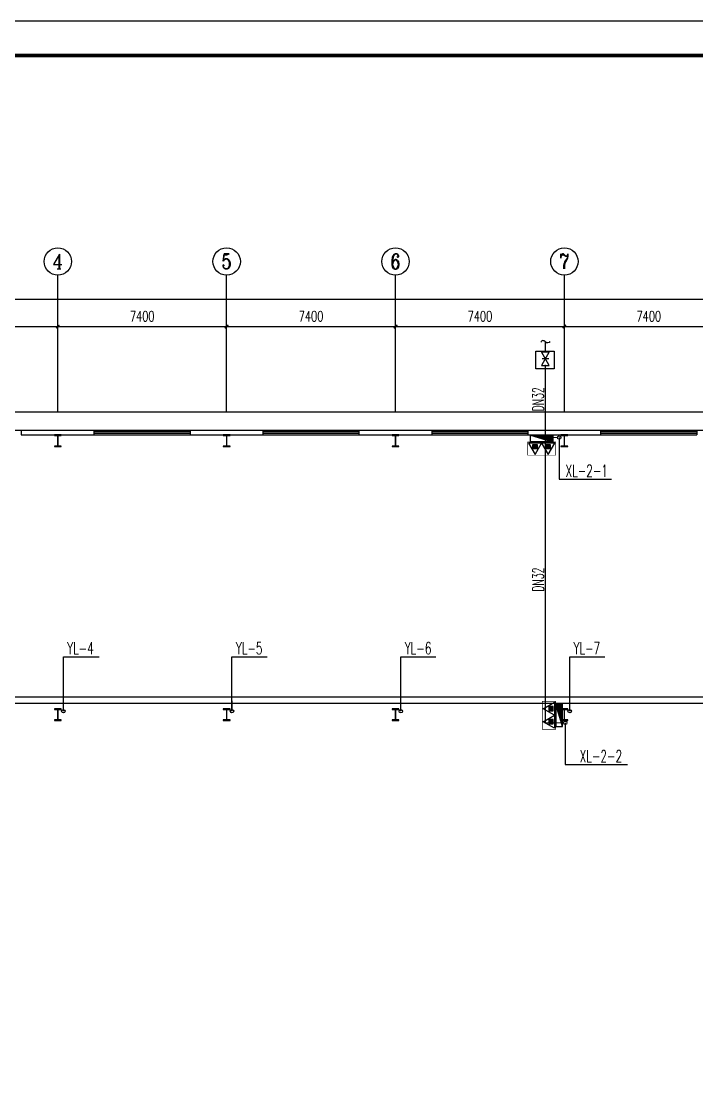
# Model space of a CAD drawing. Extents: x -409572 to -157272, y 600795 to 878326.
# Drawn here: x -369719 to -340119, y 739539 to 786159 of the extents above; entities that cross this region are included whole.
import ezdxf
from ezdxf.enums import TextEntityAlignment as Align

# ---------------------------------------------------------------- set-up
doc = ezdxf.new("R2010")
doc.units = 0
doc.header["$LTSCALE"] = 1000
doc.header["$MEASUREMENT"] = 0
for name, pattern in [('CENTER2', [1.125, 0.75, -0.125, 0.125, -0.125]), ('DASHDOT2', [0.5, 0.25, -0.125, 0, -0.125]), ('PHANTOM2', [1.25, 0.625, -0.125, 0.125, -0.125, 0.125, -0.125])]:
    doc.linetypes.add(name, pattern=pattern)
doc.layers.get('0').update_dxf_attribs({"linetype": 'CONTINUOUS'})
doc.layers.get('DEFPOINTS').update_dxf_attribs({"linetype": 'CONTINUOUS'})
for name, color, linetype in [('_TCH_MASK', 7, 'CONTINUOUS'), ('AXIS', 3, 'CONTINUOUS'), ('AXIS_TEXT', 7, 'CONTINUOUS'), ('COLUMN', 9, 'CONTINUOUS'), ('DIM_消防', 3, 'CONTINUOUS'), ('DIM_雨水', 3, 'CONTINUOUS'), ('EQUIP_消防', 7, 'CONTINUOUS'), ('GROUND', 2, 'CONTINUOUS'), ('PIPE-消防', 1, 'CONTINUOUS'), ('PIPE-雨水', 4, 'PHANTOM2'), ('PUB_TITLE', 4, 'CONTINUOUS'), ('TWT_TEXT', 7, 'CONTINUOUS'), ('VALVE_消防', 7, 'CONTINUOUS'), ('VPIPE-消防', 1, 'DASHDOT2'), ('VPIPE-雨水', 4, 'PHANTOM2'), ('WALL', 9, 'CONTINUOUS'), ('WINDOW', 4, 'CONTINUOUS'), ('WIRE-照明', 1, 'CONTINUOUS')]:
    doc.layers.add(name, color=color, linetype=linetype)
doc.styles.add('_TCH_AXIS', font='COMPLEX', dxfattribs={"bigfont": 'GBCBIG'})
doc.styles.add('_TWT_SERIAL', font='COMPLEX', dxfattribs={"width": 0.8, "height": 3.5, "bigfont": 'HZTXT'})
doc.styles.add('COMPLEX', font='COMPLEX')
doc.styles.add('DIM_FONT', font='SIMPLEX.shx', dxfattribs={"width": 0.7})
doc.styles.add('STY53', font='COMPLEX', dxfattribs={"width": 0.6, "bigfont": 'HZTXT'})
doc.dimstyles.new('DIMN150', dxfattribs={"dimscale": 1.5, "dimtxt": 300, "dimasz": 100, "dimexe": 250, "dimexo": 300, "dimgap": 150, "dimtad": 1, "dimdec": 0, "dimzin": 0, "dimtxsty": 'DIM_FONT', "dimblk": 'ARCHTICK', "dimcen": 0.09, "dimclrt": 7, "dimazin": 3, "dimtfac": 1, "dimtdec": 0, "dimtix": 1, "dimtmove": 0, "dimatfit": 3, "dimtolj": 1, "dimtzin": 0})

# ---------------------------------------------------------------- blocks, each defined once
blk = doc.blocks.new('$WINLIB2D$00000001')
at = {"color": 0}
for points in [[(-0.5, 0.5), (-0.5, -0.5)], [(-0.5, 0.5), (0.5, 0.5)], [(0.5, -0.5), (0.5, 0.5)], [(0.5, 0.167), (-0.5, 0.167)], [(0.5, -0.167), (-0.5, -0.167)], [(-0.5, -0.5), (0.5, -0.5)]]:
    blk.add_lwpolyline(points, dxfattribs=at)
blk = doc.blocks.new('_AXISO')
blk.add_circle((0, 0), 0.5)
at = {"layer": 'AXIS_TEXT', "style": 'COMPLEX', "width": 1.041667}
blk.add_attdef('A', text='', height=0.56, dxfattribs=at).set_placement((-0.25, -0.28), (0.25, -0.28), align=Align.FIT)
blk = doc.blocks.new('_ARCHTICK')
at = {"color": 0, "linetype": 'BYBLOCK', "const_width": 0.4}
blk.add_lwpolyline([(-0.5, -0.5), (0.5, 0.5)], dxfattribs=at)
blk = doc.blocks.new('*D86')
at = {"layer": 'AXIS', "color": 0}
for p, q in [((-390519, 767595), (-390519, 772470)), ((-390519, 772095), (-182919, 772095)), ((-182919, 767595), (-182919, 772470))]:
    blk.add_line(p, q, dxfattribs=at)
at = {"layer": 'DEFPOINTS', "color": 0}
for p in [(-182919, 772095), (-390519, 767145), (-182919, 767145)]:
    blk.add_point(p, dxfattribs=at)
at = {"layer": 'AXIS', "color": 0, "xscale": 150, "yscale": 150, "zscale": 150, "rotation": 180}
blk.add_blockref('_ARCHTICK', (-390519, 772095), dxfattribs=at)
at = {"layer": 'AXIS', "color": 0, "xscale": 150, "yscale": 150, "zscale": 150}
blk.add_blockref('_ARCHTICK', (-182919, 772095), dxfattribs=at)
at = {"layer": 'AXIS', "color": 7, "insert": (-286719, 772545), "char_height": 450, "attachment_point": 5, "style": 'DIM_FONT'}
blk.add_mtext('\\A1;207600', dxfattribs=at)
blk = doc.blocks.new('*D90')
at = {"layer": 'AXIS', "color": 0}
for p, q in [((-375519, 767595), (-375519, 771270)), ((-368119, 767595), (-368119, 771270)), ((-375519, 770895), (-368119, 770895))]:
    blk.add_line(p, q, dxfattribs=at)
at = {"layer": 'DEFPOINTS', "color": 0}
for p in [(-368119, 770895), (-375519, 767145), (-368119, 767145)]:
    blk.add_point(p, dxfattribs=at)
at = {"layer": 'AXIS', "color": 0, "xscale": 150, "yscale": 150, "zscale": 150, "rotation": 180}
blk.add_blockref('_ARCHTICK', (-375519, 770895), dxfattribs=at)
at = {"layer": 'AXIS', "color": 0, "xscale": 150, "yscale": 150, "zscale": 150}
blk.add_blockref('_ARCHTICK', (-368119, 770895), dxfattribs=at)
at = {"layer": 'AXIS', "color": 7, "insert": (-371819, 771345), "char_height": 450, "attachment_point": 5, "style": 'DIM_FONT'}
blk.add_mtext('\\A1;7400', dxfattribs=at)
blk = doc.blocks.new('*D91')
at = {"layer": 'AXIS', "color": 0}
for p, q in [((-368119, 767595), (-368119, 771270)), ((-360719, 767595), (-360719, 771270)), ((-368119, 770895), (-360719, 770895))]:
    blk.add_line(p, q, dxfattribs=at)
at = {"layer": 'DEFPOINTS', "color": 0}
for p in [(-360719, 770895), (-368119, 767145), (-360719, 767145)]:
    blk.add_point(p, dxfattribs=at)
at = {"layer": 'AXIS', "color": 0, "xscale": 150, "yscale": 150, "zscale": 150, "rotation": 180}
blk.add_blockref('_ARCHTICK', (-368119, 770895), dxfattribs=at)
at = {"layer": 'AXIS', "color": 0, "xscale": 150, "yscale": 150, "zscale": 150}
blk.add_blockref('_ARCHTICK', (-360719, 770895), dxfattribs=at)
at = {"layer": 'AXIS', "color": 7, "insert": (-364419, 771345), "char_height": 450, "attachment_point": 5, "style": 'DIM_FONT'}
blk.add_mtext('\\A1;7400', dxfattribs=at)
blk = doc.blocks.new('*D92')
at = {"layer": 'AXIS', "color": 0}
for p, q in [((-360719, 767595), (-360719, 771270)), ((-353319, 767595), (-353319, 771270)), ((-360719, 770895), (-353319, 770895))]:
    blk.add_line(p, q, dxfattribs=at)
at = {"layer": 'DEFPOINTS', "color": 0}
for p in [(-353319, 770895), (-360719, 767145), (-353319, 767145)]:
    blk.add_point(p, dxfattribs=at)
at = {"layer": 'AXIS', "color": 0, "xscale": 150, "yscale": 150, "zscale": 150, "rotation": 180}
blk.add_blockref('_ARCHTICK', (-360719, 770895), dxfattribs=at)
at = {"layer": 'AXIS', "color": 0, "xscale": 150, "yscale": 150, "zscale": 150}
blk.add_blockref('_ARCHTICK', (-353319, 770895), dxfattribs=at)
at = {"layer": 'AXIS', "color": 7, "insert": (-357019, 771345), "char_height": 450, "attachment_point": 5, "style": 'DIM_FONT'}
blk.add_mtext('\\A1;7400', dxfattribs=at)
blk = doc.blocks.new('*D93')
at = {"layer": 'AXIS', "color": 0}
for p, q in [((-353319, 767595), (-353319, 771270)), ((-345919, 767595), (-345919, 771270)), ((-353319, 770895), (-345919, 770895))]:
    blk.add_line(p, q, dxfattribs=at)
at = {"layer": 'DEFPOINTS', "color": 0}
for p in [(-345919, 770895), (-353319, 767145), (-345919, 767145)]:
    blk.add_point(p, dxfattribs=at)
at = {"layer": 'AXIS', "color": 0, "xscale": 150, "yscale": 150, "zscale": 150, "rotation": 180}
blk.add_blockref('_ARCHTICK', (-353319, 770895), dxfattribs=at)
at = {"layer": 'AXIS', "color": 0, "xscale": 150, "yscale": 150, "zscale": 150}
blk.add_blockref('_ARCHTICK', (-345919, 770895), dxfattribs=at)
at = {"layer": 'AXIS', "color": 7, "insert": (-349619, 771345), "char_height": 450, "attachment_point": 5, "style": 'DIM_FONT'}
blk.add_mtext('\\A1;7400', dxfattribs=at)
blk = doc.blocks.new('*D94')
at = {"layer": 'AXIS', "color": 0}
for p, q in [((-345919, 767595), (-345919, 771270)), ((-338519, 767595), (-338519, 771270)), ((-345919, 770895), (-338519, 770895))]:
    blk.add_line(p, q, dxfattribs=at)
at = {"layer": 'DEFPOINTS', "color": 0}
for p in [(-338519, 770895), (-345919, 767145), (-338519, 767145)]:
    blk.add_point(p, dxfattribs=at)
at = {"layer": 'AXIS', "color": 0, "xscale": 150, "yscale": 150, "zscale": 150, "rotation": 180}
blk.add_blockref('_ARCHTICK', (-345919, 770895), dxfattribs=at)
at = {"layer": 'AXIS', "color": 0, "xscale": 150, "yscale": 150, "zscale": 150}
blk.add_blockref('_ARCHTICK', (-338519, 770895), dxfattribs=at)
at = {"layer": 'AXIS', "color": 7, "insert": (-342219, 771345), "char_height": 450, "attachment_point": 5, "style": 'DIM_FONT'}
blk.add_mtext('\\A1;7400', dxfattribs=at)
blk = doc.blocks.new('$ATTACHMENT$00000214')
h = blk.add_hatch()
h.set_pattern_fill('ANSI31', color=256, scale=200, style=0)
h.set_pattern_definition([(45, (-38543.802, -6842.639), (-17.67767, 17.67767), [])])
h.paths.add_polyline_path([(-65, 2), (65, 2), (65, -128), (-65, -128)])
for points in [[(0, 172), (-198, -172), (198, -172)], [(-65, 2), (65, 2), (65, -128), (-65, -128)]]:
    blk.add_lwpolyline(points, close=True)
blk = doc.blocks.new('D22222')
at = {"layer": 'PIPE-消防', "color": 3, "ltscale": 2, "const_width": 20}
blk.add_lwpolyline([(-220006, -23693), (-219158, -23693), (-219158, -24098), (-220006, -24098)], close=True, dxfattribs=at)
at = {"layer": 'EQUIP_消防', "rotation": 180}
for p in [(-219780, -23901), (-219383, -23901)]:
    blk.add_blockref('$ATTACHMENT$00000214', p, dxfattribs=at)
blk = doc.blocks.new('*X12')
at = {"color": 0}
for p, q in [((7200.9875, 5700.9875), (7201, 5700.9875)), ((7200.99375, 5700.99375), (7201, 5700.99375)), ((7200.5125, 5700.5125), (7201, 5700.5125)), ((7200.51875, 5700.51875), (7201, 5700.51875)), ((7200.525, 5700.525), (7201, 5700.525)), ((7200.53125, 5700.53125), (7201, 5700.53125)), ((7200.5375, 5700.5375), (7201, 5700.5375)), ((7200.54375, 5700.54375), (7201, 5700.54375)), ((7200.55, 5700.55), (7201, 5700.55)), ((7200.55625, 5700.55625), (7201, 5700.55625)), ((7200.5625, 5700.5625), (7201, 5700.5625)), ((7200.56875, 5700.56875), (7201, 5700.56875)), ((7200.575, 5700.575), (7201, 5700.575)), ((7200.58125, 5700.58125), (7201, 5700.58125)), ((7200.5875, 5700.5875), (7201, 5700.5875)), ((7200.59375, 5700.59375), (7201, 5700.59375)), ((7200.6, 5700.6), (7201, 5700.6)), ((7200.60625, 5700.60625), (7201, 5700.60625)), ((7200.6125, 5700.6125), (7201, 5700.6125)), ((7200.61875, 5700.61875), (7201, 5700.61875)), ((7200.625, 5700.625), (7201, 5700.625)), ((7200.63125, 5700.63125), (7201, 5700.63125)), ((7200.6375, 5700.6375), (7201, 5700.6375)), ((7200.64375, 5700.64375), (7201, 5700.64375)), ((7200.65, 5700.65), (7201, 5700.65)), ((7200.65625, 5700.65625), (7201, 5700.65625)), ((7200.6625, 5700.6625), (7201, 5700.6625)), ((7200.66875, 5700.66875), (7201, 5700.66875)), ((7200.675, 5700.675), (7201, 5700.675)), ((7200.68125, 5700.68125), (7201, 5700.68125)), ((7200.6875, 5700.6875), (7201, 5700.6875)), ((7200.69375, 5700.69375), (7201, 5700.69375)), ((7200.7, 5700.7), (7201, 5700.7)), ((7200.70625, 5700.70625), (7201, 5700.70625)), ((7200.7125, 5700.7125), (7201, 5700.7125)), ((7200.71875, 5700.71875), (7201, 5700.71875)), ((7200.725, 5700.725), (7201, 5700.725)), ((7200.73125, 5700.73125), (7201, 5700.73125)), ((7200.7375, 5700.7375), (7201, 5700.7375)), ((7200.74375, 5700.74375), (7201, 5700.74375)), ((7200.75, 5700.75), (7201, 5700.75)), ((7200.75625, 5700.75625), (7201, 5700.75625)), ((7200.7625, 5700.7625), (7201, 5700.7625)), ((7200.76875, 5700.76875), (7201, 5700.76875)), ((7200.775, 5700.775), (7201, 5700.775)), ((7200.78125, 5700.78125), (7201, 5700.78125)), ((7200.7875, 5700.7875), (7201, 5700.7875)), ((7200.79375, 5700.79375), (7201, 5700.79375)), ((7200.8, 5700.8), (7201, 5700.8)), ((7200.80625, 5700.80625), (7201, 5700.80625)), ((7200.8125, 5700.8125), (7201, 5700.8125)), ((7200.81875, 5700.81875), (7201, 5700.81875)), ((7200.825, 5700.825), (7201, 5700.825)), ((7200.83125, 5700.83125), (7201, 5700.83125)), ((7200.8375, 5700.8375), (7201, 5700.8375)), ((7200.84375, 5700.84375), (7201, 5700.84375)), ((7200.85, 5700.85), (7201, 5700.85)), ((7200.85625, 5700.85625), (7201, 5700.85625)), ((7200.8625, 5700.8625), (7201, 5700.8625)), ((7200.86875, 5700.86875), (7201, 5700.86875)), ((7200.875, 5700.875), (7201, 5700.875)), ((7200.88125, 5700.88125), (7201, 5700.88125)), ((7200.8875, 5700.8875), (7201, 5700.8875)), ((7200.89375, 5700.89375), (7201, 5700.89375)), ((7200.9, 5700.9), (7201, 5700.9)), ((7200.90625, 5700.90625), (7201, 5700.90625)), ((7200.9125, 5700.9125), (7201, 5700.9125)), ((7200.91875, 5700.91875), (7201, 5700.91875)), ((7200.925, 5700.925), (7201, 5700.925)), ((7200.93125, 5700.93125), (7201, 5700.93125)), ((7200.9375, 5700.9375), (7201, 5700.9375)), ((7200.94375, 5700.94375), (7201, 5700.94375)), ((7200.95, 5700.95), (7201, 5700.95)), ((7200.95625, 5700.95625), (7201, 5700.95625)), ((7200.9625, 5700.9625), (7201, 5700.9625)), ((7200.96875, 5700.96875), (7201, 5700.96875)), ((7200.975, 5700.975), (7201, 5700.975)), ((7200.98125, 5700.98125), (7201, 5700.98125)), ((7200.03125, 5700.03125), (7201, 5700.03125)), ((7200.0375, 5700.0375), (7201, 5700.0375)), ((7200.04375, 5700.04375), (7201, 5700.04375)), ((7200.05, 5700.05), (7201, 5700.05)), ((7200.05625, 5700.05625), (7201, 5700.05625)), ((7200.0625, 5700.0625), (7201, 5700.0625)), ((7200.06875, 5700.06875), (7201, 5700.06875)), ((7200.075, 5700.075), (7201, 5700.075)), ((7200.08125, 5700.08125), (7201, 5700.08125)), ((7200.0875, 5700.0875), (7201, 5700.0875)), ((7200.09375, 5700.09375), (7201, 5700.09375)), ((7200.1, 5700.1), (7201, 5700.1)), ((7200.10625, 5700.10625), (7201, 5700.10625)), ((7200.1125, 5700.1125), (7201, 5700.1125)), ((7200.11875, 5700.11875), (7201, 5700.11875)), ((7200.125, 5700.125), (7201, 5700.125)), ((7200.13125, 5700.13125), (7201, 5700.13125)), ((7200.1375, 5700.1375), (7201, 5700.1375)), ((7200.14375, 5700.14375), (7201, 5700.14375)), ((7200.15, 5700.15), (7201, 5700.15)), ((7200.15625, 5700.15625), (7201, 5700.15625)), ((7200.1625, 5700.1625), (7201, 5700.1625)), ((7200.16875, 5700.16875), (7201, 5700.16875)), ((7200.175, 5700.175), (7201, 5700.175)), ((7200.18125, 5700.18125), (7201, 5700.18125)), ((7200.1875, 5700.1875), (7201, 5700.1875)), ((7200.19375, 5700.19375), (7201, 5700.19375)), ((7200.2, 5700.2), (7201, 5700.2)), ((7200.20625, 5700.20625), (7201, 5700.20625)), ((7200.2125, 5700.2125), (7201, 5700.2125)), ((7200.21875, 5700.21875), (7201, 5700.21875)), ((7200.225, 5700.225), (7201, 5700.225)), ((7200.23125, 5700.23125), (7201, 5700.23125)), ((7200.2375, 5700.2375), (7201, 5700.2375)), ((7200.24375, 5700.24375), (7201, 5700.24375)), ((7200.25, 5700.25), (7201, 5700.25)), ((7200.25625, 5700.25625), (7201, 5700.25625)), ((7200.2625, 5700.2625), (7201, 5700.2625)), ((7200.26875, 5700.26875), (7201, 5700.26875)), ((7200.275, 5700.275), (7201, 5700.275)), ((7200.28125, 5700.28125), (7201, 5700.28125)), ((7200.2875, 5700.2875), (7201, 5700.2875)), ((7200.29375, 5700.29375), (7201, 5700.29375)), ((7200.3, 5700.3), (7201, 5700.3)), ((7200.30625, 5700.30625), (7201, 5700.30625)), ((7200.3125, 5700.3125), (7201, 5700.3125)), ((7200.31875, 5700.31875), (7201, 5700.31875)), ((7200.325, 5700.325), (7201, 5700.325)), ((7200.33125, 5700.33125), (7201, 5700.33125)), ((7200.3375, 5700.3375), (7201, 5700.3375)), ((7200.34375, 5700.34375), (7201, 5700.34375)), ((7200.35, 5700.35), (7201, 5700.35)), ((7200.35625, 5700.35625), (7201, 5700.35625)), ((7200.3625, 5700.3625), (7201, 5700.3625)), ((7200.36875, 5700.36875), (7201, 5700.36875)), ((7200.375, 5700.375), (7201, 5700.375)), ((7200.38125, 5700.38125), (7201, 5700.38125)), ((7200.3875, 5700.3875), (7201, 5700.3875)), ((7200.39375, 5700.39375), (7201, 5700.39375)), ((7200.4, 5700.4), (7201, 5700.4)), ((7200.40625, 5700.40625), (7201, 5700.40625)), ((7200.4125, 5700.4125), (7201, 5700.4125)), ((7200.41875, 5700.41875), (7201, 5700.41875)), ((7200.425, 5700.425), (7201, 5700.425)), ((7200.43125, 5700.43125), (7201, 5700.43125)), ((7200.4375, 5700.4375), (7201, 5700.4375)), ((7200.44375, 5700.44375), (7201, 5700.44375)), ((7200.45, 5700.45), (7201, 5700.45)), ((7200.45625, 5700.45625), (7201, 5700.45625)), ((7200.4625, 5700.4625), (7201, 5700.4625)), ((7200.46875, 5700.46875), (7201, 5700.46875)), ((7200.475, 5700.475), (7201, 5700.475)), ((7200.48125, 5700.48125), (7201, 5700.48125)), ((7200.4875, 5700.4875), (7201, 5700.4875)), ((7200.49375, 5700.49375), (7201, 5700.49375)), ((7200.5, 5700.5), (7201, 5700.5)), ((7200.50625, 5700.50625), (7201, 5700.50625)), ((7200.00625, 5700.00625), (7201, 5700.00625)), ((7200.0125, 5700.0125), (7201, 5700.0125)), ((7200.01875, 5700.01875), (7201, 5700.01875)), ((7200.025, 5700.025), (7201, 5700.025))]:
    blk.add_line(p, q, dxfattribs=at)
blk = doc.blocks.new('$ATTACHMENT$00000088')
for p, q in [((325, 0), (-325, -200)), ((325, 0), (-325, 0)), ((-325, 0), (-325, -200)), ((325, -200), (325, 0)), ((-325, -200), (325, -200))]:
    blk.add_line(p, q)
at = {"xscale": 650, "yscale": 200, "zscale": 650, "rotation": 180}
blk.add_blockref('*X12', (4680325, 1140000), dxfattribs=at)
blk = doc.blocks.new('$VALVE$00000296')
for points in [[(-125, 72), (-125, -72), (125, 72), (125, -72), (-125, 72)], [(0, 60), (0, -64)]]:
    blk.add_lwpolyline(points)
for p in [(-125, 0), (125, 0)]:
    blk.add_point(p)
blk = doc.blocks.new('$TWTSYS$00000132')
at = {"elevation": 0}
blk.add_lwpolyline([(7, -101, -0.575183), (0, 0, 0.604745), (-11, 101, 16.924828)], format="xyb", dxfattribs=at)
blk = doc.blocks.new('JOJ')
at = {"layer": '_TCH_MASK', "color": 8}
for p, q in [((-390318.8, 754679), (-286568.8, 754679)), ((-286568.8, 754379), (-390318.8, 754379))]:
    blk.add_line(p, q, dxfattribs=at)
at = {"layer": 'AXIS', "color": 8}
for p, q in [((-368118.8, 767145.4), (-368118.8, 773145.4)), ((-360718.8, 767145.4), (-360718.8, 773145.4)), ((-353318.8, 767145.4), (-353318.8, 773145.4)), ((-345918.8, 767145.4), (-345918.8, 773145.4))]:
    blk.add_line(p, q, dxfattribs=at)
at = {"layer": 'COLUMN', "color": 8}
for p, q in [((-367968.8, 766145.4), (-368268.8, 766145.4)), ((-368268.8, 766145.4), (-368268.8, 766127.4)), ((-368268.8, 766127.4), (-368128.8, 766127.4)), ((-368128.8, 766127.4), (-368123.8, 766122.4)), ((-368123.8, 766122.4), (-368123.8, 765668.4)), ((-368113.8, 766122.4), (-368108.8, 766127.4)), ((-368113.8, 765668.4), (-368113.8, 766122.4)), ((-368108.8, 766127.4), (-367968.8, 766127.4)), ((-367968.8, 766127.4), (-367968.8, 766145.4)), ((-360568.8, 766145.4), (-360868.8, 766145.4)), ((-360868.8, 766145.4), (-360868.8, 766127.4)), ((-360868.8, 766127.4), (-360728.8, 766127.4)), ((-360728.8, 766127.4), (-360723.8, 766122.4)), ((-360723.8, 766122.4), (-360723.8, 765668.4)), ((-360713.8, 766122.4), (-360708.8, 766127.4)), ((-360713.8, 765668.4), (-360713.8, 766122.4)), ((-360708.8, 766127.4), (-360568.8, 766127.4)), ((-360568.8, 766127.4), (-360568.8, 766145.4)), ((-353168.8, 766145.4), (-353468.8, 766145.4)), ((-353468.8, 766145.4), (-353468.8, 766127.4)), ((-353468.8, 766127.4), (-353328.8, 766127.4)), ((-353328.8, 766127.4), (-353323.8, 766122.4)), ((-353323.8, 766122.4), (-353323.8, 765668.4)), ((-353313.8, 766122.4), (-353308.8, 766127.4)), ((-353313.8, 765668.4), (-353313.8, 766122.4)), ((-353308.8, 766127.4), (-353168.8, 766127.4)), ((-353168.8, 766127.4), (-353168.8, 766145.4)), ((-345768.8, 766145.4), (-346068.8, 766145.4)), ((-346068.8, 766145.4), (-346068.8, 766127.4)), ((-346068.8, 766127.4), (-345928.8, 766127.4)), ((-345928.8, 766127.4), (-345923.8, 766122.4)), ((-345923.8, 766122.4), (-345923.8, 765668.4)), ((-345913.8, 766122.4), (-345908.8, 766127.4)), ((-345913.8, 765668.4), (-345913.8, 766122.4)), ((-345908.8, 766127.4), (-345768.8, 766127.4)), ((-345768.8, 766127.4), (-345768.8, 766145.4)), ((-368128.8, 765663.4), (-368268.8, 765663.4)), ((-368268.8, 765663.4), (-368268.8, 765645.4)), ((-368268.8, 765645.4), (-367968.8, 765645.4)), ((-368123.8, 765668.4), (-368128.8, 765663.4)), ((-368108.8, 765663.4), (-368113.8, 765668.4)), ((-367968.8, 765663.4), (-368108.8, 765663.4)), ((-367968.8, 765645.4), (-367968.8, 765663.4)), ((-360728.8, 765663.4), (-360868.8, 765663.4)), ((-360868.8, 765663.4), (-360868.8, 765645.4)), ((-360868.8, 765645.4), (-360568.8, 765645.4)), ((-360723.8, 765668.4), (-360728.8, 765663.4)), ((-360708.8, 765663.4), (-360713.8, 765668.4)), ((-360568.8, 765663.4), (-360708.8, 765663.4)), ((-360568.8, 765645.4), (-360568.8, 765663.4)), ((-353328.8, 765663.4), (-353468.8, 765663.4)), ((-353468.8, 765663.4), (-353468.8, 765645.4)), ((-353468.8, 765645.4), (-353168.8, 765645.4)), ((-353323.8, 765668.4), (-353328.8, 765663.4)), ((-353308.8, 765663.4), (-353313.8, 765668.4)), ((-353168.8, 765663.4), (-353308.8, 765663.4)), ((-353168.8, 765645.4), (-353168.8, 765663.4)), ((-345928.8, 765663.4), (-346068.8, 765663.4)), ((-346068.8, 765663.4), (-346068.8, 765645.4)), ((-346068.8, 765645.4), (-345768.8, 765645.4)), ((-345923.8, 765668.4), (-345928.8, 765663.4)), ((-345908.8, 765663.4), (-345913.8, 765668.4)), ((-345768.8, 765663.4), (-345908.8, 765663.4)), ((-345768.8, 765645.4), (-345768.8, 765663.4)), ((-367968.8, 754145.4), (-368268.8, 754145.4)), ((-368268.8, 754145.4), (-368268.8, 754127.4)), ((-368268.8, 754127.4), (-368128.8, 754127.4)), ((-368128.8, 754127.4), (-368123.8, 754122.4)), ((-368123.8, 754122.4), (-368123.8, 753668.4)), ((-368113.8, 754122.4), (-368108.8, 754127.4)), ((-368113.8, 753668.4), (-368113.8, 754122.4)), ((-368108.8, 754127.4), (-367968.8, 754127.4)), ((-367968.8, 754127.4), (-367968.8, 754145.4)), ((-360568.8, 754145.4), (-360868.8, 754145.4)), ((-360868.8, 754145.4), (-360868.8, 754127.4)), ((-360868.8, 754127.4), (-360728.8, 754127.4)), ((-360728.8, 754127.4), (-360723.8, 754122.4)), ((-360723.8, 754122.4), (-360723.8, 753668.4)), ((-360713.8, 754122.4), (-360708.8, 754127.4)), ((-360713.8, 753668.4), (-360713.8, 754122.4)), ((-360708.8, 754127.4), (-360568.8, 754127.4)), ((-360568.8, 754127.4), (-360568.8, 754145.4)), ((-353168.8, 754145.4), (-353468.8, 754145.4)), ((-353468.8, 754145.4), (-353468.8, 754127.4)), ((-353468.8, 754127.4), (-353328.8, 754127.4)), ((-353328.8, 754127.4), (-353323.8, 754122.4)), ((-353323.8, 754122.4), (-353323.8, 753668.4)), ((-353313.8, 754122.4), (-353308.8, 754127.4)), ((-353313.8, 753668.4), (-353313.8, 754122.4)), ((-353308.8, 754127.4), (-353168.8, 754127.4)), ((-353168.8, 754127.4), (-353168.8, 754145.4)), ((-345768.8, 754145.4), (-346068.8, 754145.4)), ((-346068.8, 754145.4), (-346068.8, 754127.4)), ((-346068.8, 754127.4), (-345928.8, 754127.4)), ((-345928.8, 754127.4), (-345923.8, 754122.4)), ((-345923.8, 754122.4), (-345923.8, 753668.4)), ((-345913.8, 754122.4), (-345908.8, 754127.4)), ((-345913.8, 753668.4), (-345913.8, 754122.4)), ((-345908.8, 754127.4), (-345768.8, 754127.4)), ((-345768.8, 754127.4), (-345768.8, 754145.4)), ((-368128.8, 753663.4), (-368268.8, 753663.4)), ((-368268.8, 753663.4), (-368268.8, 753645.4)), ((-368268.8, 753645.4), (-367968.8, 753645.4)), ((-368123.8, 753668.4), (-368128.8, 753663.4)), ((-368108.8, 753663.4), (-368113.8, 753668.4)), ((-367968.8, 753663.4), (-368108.8, 753663.4)), ((-367968.8, 753645.4), (-367968.8, 753663.4)), ((-360728.8, 753663.4), (-360868.8, 753663.4)), ((-360868.8, 753663.4), (-360868.8, 753645.4)), ((-360868.8, 753645.4), (-360568.8, 753645.4)), ((-360723.8, 753668.4), (-360728.8, 753663.4)), ((-360708.8, 753663.4), (-360713.8, 753668.4)), ((-360568.8, 753663.4), (-360708.8, 753663.4)), ((-360568.8, 753645.4), (-360568.8, 753663.4)), ((-353328.8, 753663.4), (-353468.8, 753663.4)), ((-353468.8, 753663.4), (-353468.8, 753645.4)), ((-353468.8, 753645.4), (-353168.8, 753645.4)), ((-353323.8, 753668.4), (-353328.8, 753663.4)), ((-353308.8, 753663.4), (-353313.8, 753668.4)), ((-353168.8, 753663.4), (-353308.8, 753663.4)), ((-353168.8, 753645.4), (-353168.8, 753663.4)), ((-345928.8, 753663.4), (-346068.8, 753663.4)), ((-346068.8, 753663.4), (-346068.8, 753645.4)), ((-346068.8, 753645.4), (-345768.8, 753645.4)), ((-345923.8, 753668.4), (-345928.8, 753663.4)), ((-345908.8, 753663.4), (-345913.8, 753668.4)), ((-345768.8, 753663.4), (-345908.8, 753663.4)), ((-345768.8, 753645.4), (-345768.8, 753663.4))]:
    blk.add_line(p, q, dxfattribs=at)
at = {"layer": 'GROUND', "color": 8}
for p, q in [((-300618.8, 767145.4), (-376418.8, 767145.4)), ((-300618.8, 766345.4), (-376418.8, 766345.4))]:
    blk.add_line(p, q, dxfattribs=at)
at = {"layer": 'WALL', "color": 8}
for p, q in [((-368118.8, 766345.4), (-369718.8, 766345.4)), ((-369718.8, 766345.4), (-369718.8, 766145.4)), ((-369718.8, 766145.4), (-368268.8, 766145.4)), ((-366518.8, 766345.4), (-368118.8, 766345.4)), ((-367968.8, 766145.4), (-366518.8, 766145.4)), ((-366518.8, 766145.4), (-366518.8, 766345.4)), ((-360718.8, 766345.4), (-362318.8, 766345.4)), ((-362318.8, 766345.4), (-362318.8, 766145.4)), ((-362318.8, 766145.4), (-360868.8, 766145.4)), ((-359118.8, 766345.4), (-360718.8, 766345.4)), ((-360568.8, 766145.4), (-359118.8, 766145.4)), ((-359118.8, 766145.4), (-359118.8, 766345.4)), ((-353318.8, 766345.4), (-354918.8, 766345.4)), ((-354918.8, 766345.4), (-354918.8, 766145.4)), ((-354918.8, 766145.4), (-353468.8, 766145.4)), ((-351718.8, 766345.4), (-353318.8, 766345.4)), ((-353168.8, 766145.4), (-351718.8, 766145.4)), ((-351718.8, 766145.4), (-351718.8, 766345.4)), ((-345918.8, 766345.4), (-347518.8, 766345.4)), ((-347518.8, 766345.4), (-347518.8, 766145.4)), ((-347518.8, 766145.4), (-346068.8, 766145.4)), ((-344318.8, 766345.4), (-345918.8, 766345.4)), ((-345768.8, 766145.4), (-344318.8, 766145.4)), ((-344318.8, 766145.4), (-344318.8, 766345.4))]:
    blk.add_line(p, q, dxfattribs=at)
at = {"layer": 'AXIS', "color": 8}
ref = blk.add_blockref('_AXISO', (-368118.8, 773745.4), dxfattribs=dict(at, xscale=1200, yscale=1200, zscale=1200))
ref.add_attrib('A', '4', dxfattribs={"layer": 'AXIS_TEXT', "color": 8, "height": 641, "style": '_TCH_AXIS', "width": 0.9375}).set_placement((-368347.7, 773424.9), (-367889.8, 773424.9), align=Align.FIT)
ref = blk.add_blockref('_AXISO', (-360718.8, 773745.4), dxfattribs=dict(at, xscale=1200, yscale=1200, zscale=1200))
ref.add_attrib('A', '5', dxfattribs={"layer": 'AXIS_TEXT', "color": 8, "height": 657.6, "style": '_TCH_AXIS'}).set_placement((-360938, 773416.7), (-360499.6, 773416.7), align=Align.FIT)
ref = blk.add_blockref('_AXISO', (-353318.8, 773745.4), dxfattribs=dict(at, xscale=1200, yscale=1200, zscale=1200))
ref.add_attrib('A', '6', dxfattribs={"layer": 'AXIS_TEXT', "color": 8, "height": 674.8, "style": '_TCH_AXIS', "width": 0.928571}).set_placement((-353527.6, 773408.1), (-353109.9, 773408.1), align=Align.FIT)
ref = blk.add_blockref('_AXISO', (-345918.8, 773745.4), dxfattribs=dict(at, xscale=1200, yscale=1200, zscale=1200))
ref.add_attrib('A', '7', dxfattribs={"layer": 'AXIS_TEXT', "color": 8, "height": 657.6, "style": '_TCH_AXIS'}).set_placement((-346138, 773416.7), (-345699.6, 773416.7), align=Align.FIT)
at = {"layer": 'WINDOW', "color": 8, "xscale": 4200, "yscale": -200, "zscale": 4200}
for p in [(-364418.8, 766245.4), (-357018.8, 766245.4), (-349618.8, 766245.4), (-342218.8, 766245.4)]:
    blk.add_blockref('$WINLIB2D$00000001', p, dxfattribs=at)
at = {"layer": 'AXIS', "color": 8}
for p1, p2, distance, picture, middle in [((-390518.8, 767145.4), (-182918.8, 767145.4), 4950, '*D86', (-286718.8, 772545.4)), ((-375518.8, 767145.4), (-368118.8, 767145.4), 3750, '*D90', (-371818.8, 771345.4)), ((-368118.8, 767145.4), (-360718.8, 767145.4), 3750, '*D91', (-364418.8, 771345.4)), ((-360718.8, 767145.4), (-353318.8, 767145.4), 3750, '*D92', (-357018.8, 771345.4)), ((-353318.8, 767145.4), (-345918.8, 767145.4), 3750, '*D93', (-349618.8, 771345.4)), ((-345918.8, 767145.4), (-338518.8, 767145.4), 3750, '*D94', (-342218.8, 771345.4))]:
    dim = blk.add_aligned_dim(p1=p1, p2=p2, distance=distance, dimstyle='DIMN150', dxfattribs=at)
    dim.commit()
    dim.dimension.update_dxf_attribs({"geometry": picture, "text_midpoint": middle})

msp = doc.modelspace()

# ---------------------------------------------------------------- linework, layer by layer
at = {"elevation": 3000}
msp.add_lwpolyline([(-347174.2, 771714.7), (-346360.9, 771714.7), (-346360.9, 770942.7), (-347174.2, 770942.7)], close=True, dxfattribs=at)
at = {"layer": 'DIM_消防'}
for p, q in [((-346146.6, 767927.8), (-346146.6, 766103.7)), ((-346146.6, 766103.7), (-343858.3, 766103.7)), ((-345878.7, 755432.4), (-345878.7, 753608.3)), ((-345878.7, 753608.3), (-343158.8, 753608.3))]:
    msp.add_line(p, q, dxfattribs=at)
at = {"layer": 'DIM_雨水'}
for p, q in [((-367874.3, 755939.8, -3000), (-367874.3, 758329.6, -3000)), ((-367874.3, 758329.6, -3000), (-366306, 758329.6, -3000)), ((-360485.4, 755939.8, -3000), (-360485.4, 758329.6, -3000)), ((-360485.4, 758329.6, -3000), (-358946.2, 758329.6, -3000)), ((-353085.4, 755939.8, -3000), (-353085.4, 758329.6, -3000)), ((-353085.4, 758329.6, -3000), (-351546.2, 758329.6, -3000)), ((-345685.4, 755939.8, -3000), (-345685.4, 758329.6, -3000)), ((-345685.4, 758329.6, -3000), (-344146.2, 758329.6, -3000))]:
    msp.add_line(p, q, dxfattribs=at)
at = {"layer": 'PIPE-消防', "linetype": 'CENTER2', "ltscale": 2, "const_width": 70}
for points in [[(-346754, 771688.7), (-346754, 772121.2)], [(-346754, 755432.4), (-346754, 771088.7)]]:
    msp.add_lwpolyline(points, dxfattribs=at)
at = {"layer": 'PIPE-消防', "const_width": 52.5}
for points in [[(-346221.6, 767927.8), (-346754, 767927.8)], [(-345953.7, 755432.4), (-346754, 755432.4)]]:
    msp.add_lwpolyline(points, dxfattribs=at)
at = {"layer": 'PIPE-雨水', "const_width": 52.5}
for points in [[(-367874.3, 755967.5), (-367874.3, 756435.4)], [(-360485.4, 755939.8), (-360485.4, 756407.8)], [(-353085.4, 755939.8), (-353085.4, 756407.8)], [(-345685.4, 755939.8), (-345685.4, 756407.8)]]:
    msp.add_lwpolyline(points, dxfattribs=at)
at = {"layer": 'PUB_TITLE'}
msp.add_lwpolyline([(-409572, 697059), (-157272, 697059), (-157272, 786159), (-409572, 786159)], close=True, dxfattribs=at)
at = {"layer": 'PUB_TITLE', "const_width": 150}
msp.add_lwpolyline([(-405822, 698559), (-158772, 698559), (-158772, 784659), (-405822, 784659)], close=True, dxfattribs=at)
at = {"layer": 'VPIPE-消防', "linetype": 'CONTINUOUS'}
for centre in [(-346146.6, 767927.8), (-345878.7, 755432.4)]:
    msp.add_circle(centre, 75, dxfattribs=at)
at = {"layer": 'VPIPE-雨水', "linetype": 'CONTINUOUS'}
for centre in [(-367874.3, 755939.8), (-360485.4, 755939.8), (-353085.4, 755939.8), (-345685.4, 755939.8)]:
    msp.add_circle(centre, 75, dxfattribs=at)

# ---------------------------------------------------------------- block references
msp.add_blockref('JOJ', (0, 1894))
at = {"layer": 'EQUIP_消防'}
for name, p, xscale, yscale, zscale, rotation in [('$TWTSYS$00000132', (-346754, 772121.2), 2, 2, 2, 90.00000000001046), ('$ATTACHMENT$00000088', (-345995.8, 755763.6), 1.5, 1.5, 1.5, 270)]:
    msp.add_blockref(name, p, dxfattribs=dict(at, xscale=xscale, yscale=yscale, zscale=zscale, rotation=rotation))
at = {"layer": 'EQUIP_消防', "xscale": -1.5, "yscale": 1.5, "zscale": 1.5}
msp.add_blockref('$ATTACHMENT$00000088', (-346915.5, 768039.4), dxfattribs=at)
at = {"layer": 'PIPE-消防', "color": 3, "xscale": 1.439999999944121, "yscale": 1.439999999944121, "zscale": 1.44}
msp.add_blockref('D22222', (-30717.3, 801857), dxfattribs=at)
at = {"layer": 'PIPE-消防', "color": 3, "xscale": -1.439999999944121, "yscale": 1.439999999944121, "zscale": 1.44, "rotation": 270}
msp.add_blockref('D22222', (-312178.2, 1071961.8), dxfattribs=at)
at = {"layer": 'VALVE_消防', "xscale": 2.4, "yscale": 2.4, "zscale": 2.4, "rotation": 89.99999999998954}
msp.add_blockref('$VALVE$00000296', (-346754, 771388.7), dxfattribs=at)

# ---------------------------------------------------------------- texts
at = {"layer": 'TWT_TEXT', "style": '_TWT_SERIAL', "width": 0.64}
for s, p in [('XL-2-1', (-345867.3, 766208.7)), ('YL-4', (-367707, 758434.6, -3000)), ('YL-5', (-360315.2, 758434.6, -3000)), ('YL-6', (-352915.2, 758434.6, -3000)), ('YL-7', (-345515.2, 758434.6, -3000)), ('XL-2-2', (-345247.8, 753713.3))]:
    msp.add_text(s, height=525, dxfattribs=at).set_placement(p)
at = {"layer": 'WIRE-照明', "color": 3, "linetype": 'CONTINUOUS', "style": 'STY53', "width": 0.6}
for p in [(-346824.9, 769070.1, 3000), (-346824.9, 761173.9, 3000)]:
    msp.add_text('DN32', height=497.66, rotation=90, dxfattribs=at).set_placement(p)

doc.saveas('drawing.dxf')
